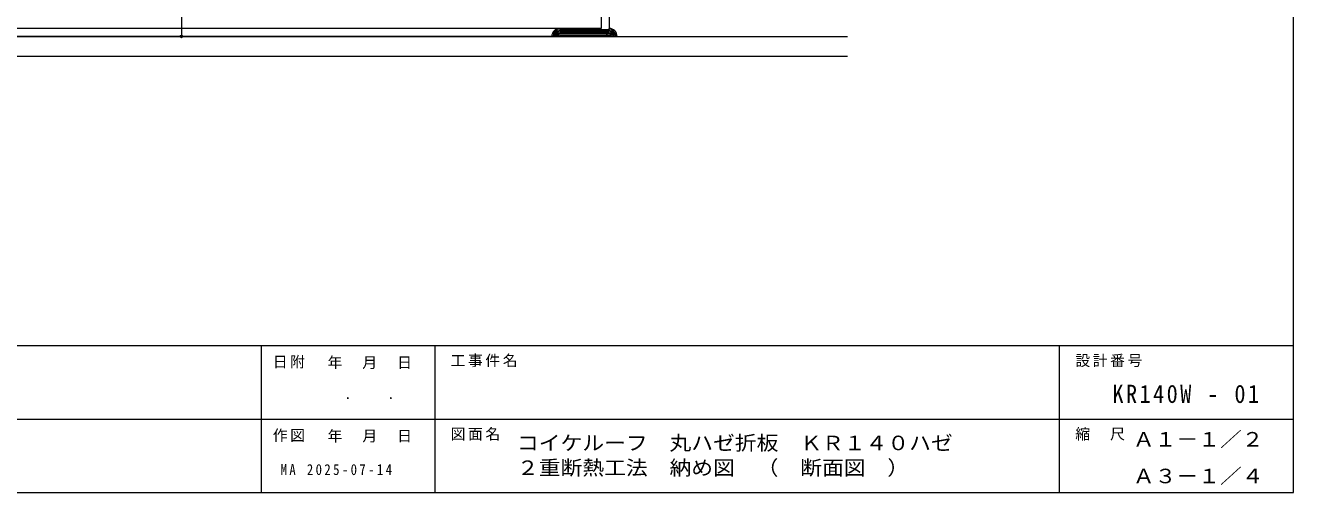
# Model space of a CAD drawing. Units: millimetres, scale not verified. Extents: x -1135 to 443, y -817 to 1523.
# Drawn here: x -70 to 443, y -817 to -629 of the extents above; entities that cross this region are included whole.
import ezdxf
from ezdxf.enums import TextEntityAlignment as Align

# ---------------------------------------------------------------- set-up
doc = ezdxf.new("R2010")
doc.units = ezdxf.units.MM
doc.header["$LTSCALE"] = 2
doc.header["$PDMODE"] = 32
doc.header["$PDSIZE"] = 1
doc.layers.add('0-1', color=3, linetype='Continuous', lineweight=18)
doc.styles.add('ＭＳ ゴシック', font='')
doc.styles.get('ＭＳ ゴシック').set_extended_font_data('MS Gothic')

msp = doc.modelspace()

# ---------------------------------------------------------------- linework, layer by layer
at = {"layer": '0-1', "color": 2}
for p, q in [((442.646, -817.366), (442.646, 302.641)), ((442.646, -758.106), (-1134.243, -758.106)), ((25.545, -758.106), (25.545, -817.366)), ((95.762, -758.106), (95.762, -817.366)), ((348.122, -817.366), (348.122, -758.106)), ((-819.24, -787.736), (442.646, -787.736)), ((-1134.243, -817.366), (442.646, -817.366))]:
    msp.add_line(p, q, dxfattribs=at)
at = {"layer": '0-1'}
for p, q in [((166.195, -483.029), (166.195, -630.129)), ((162.995, -633.329), (-223.505, -633.329)), ((-487.605, -641.329), (262.395, -641.329))]:
    msp.add_line(p, q, dxfattribs=at)
at = {"layer": '0-1', "color": 7}
for p, q in [((-6.6, -618.329), (-6.6, -633.329)), ((166.195, -630.629), (146.195, -630.629)), ((146.195, -631.129), (166.195, -631.129)), ((166.195, -631.629), (146.195, -631.629)), ((166.195, -632.129), (146.195, -632.129)), ((146.195, -632.629), (166.195, -632.629)), ((166.195, -633.129), (146.195, -633.129))]:
    msp.add_line(p, q, dxfattribs=at)
at = {"layer": '0-1'}
for points in [[(162.995, -483.029), (162.995, -630.129), (-223.505, -630.129)], [(-387.006, -633.329), (-487.605, -633.329), (262.395, -633.329)]]:
    msp.add_lwpolyline(points, dxfattribs=at)
at = {"layer": '0-1', "color": 7}
for centre, radius, start, end in [((146.195, -633.329), 3.2, 90, 179.99867), ((146.195, -633.329), 2.7, 90, 180), ((146.195, -633.329), 2.2, 90, 180), ((146.195, -633.329), 1.7, 90, 180), ((146.195, -633.329), 1.2, 90, 180), ((146.195, -633.329), 0.7, 90, 180), ((146.195, -633.329), 0.2, 90, 180), ((166.195, -633.329), 3.2, 0.00133, 90), ((166.195, -633.329), 2.7, 0, 90), ((166.195, -633.329), 2.2, 0, 90), ((166.195, -633.329), 1.7, 0, 90), ((166.195, -633.329), 1.2, 0, 90), ((166.195, -633.329), 0.7, 0, 90), ((166.195, -633.329), 0.2, 0, 90)]:
    msp.add_arc(centre, radius, start, end, dxfattribs=at)
at = {"layer": '0-1'}
msp.add_arc((162.995, -630.129), 3.2, 270, 0, dxfattribs=at)
msp.add_point((-6.6, -633.329), dxfattribs=at)

# ---------------------------------------------------------------- texts
at = {"layer": '0-1', "style": 'ＭＳ ゴシック', "width": 1.1}
for s, p in [('コイケルーフ\u3000丸ハゼ折板\u3000ＫＲ１４０ハゼ', (128.945, -802.021)), ('Ａ１－１／２\u3000', (377.7, -800.551)), ('２重断熱工法\u3000納め図\u3000（\u3000断面図\u3000）', (128.945, -812.021)), ('Ａ３－１／４\u3000', (377.7, -815.366))]:
    msp.add_text(s, height=5.865, dxfattribs=at).set_placement(p, align=Align.BOTTOM_LEFT)
at = {"layer": '0-1', "color": 7, "char_height": 4.399, "attachment_point": 7, "style": 'ＭＳ ゴシック'}
for s, insert in [('\\T1.17;日附', (30.291, -767.291)), ('\\T1.17;年\u3000月\u3000日', (52.427, -767.543)), ('\\T1.17;工事件名', (102.118, -766.761)), ('\\T1.17;設計番号', (354.461, -766.761)), ('\\T1.22;\\W0.95;.\u3000\u3000.\u3000', (59.199, -779.666)), ('\\T1.17;作図', (30.291, -796.921)), ('\\T1.17;年\u3000月\u3000日', (52.427, -797.172)), ('\\T1.17;図面名', (102.118, -796.39)), ('\\T1.17;縮\u3000尺', (354.461, -796.39)), ('\\T1.39;\\W0.85;MA\\~2025-07-14', (33.482, -810.332))]:
    msp.add_mtext(s, dxfattribs=dict(at, insert=insert))
at = {"layer": '0-1', "color": 2, "insert": (369.445, -781.311), "char_height": 7.331, "attachment_point": 7, "style": 'ＭＳ ゴシック'}
msp.add_mtext('\\T1.22;\\W0.9;KR140W\\~-\\~01', dxfattribs=at)

doc.saveas('drawing.dxf')
